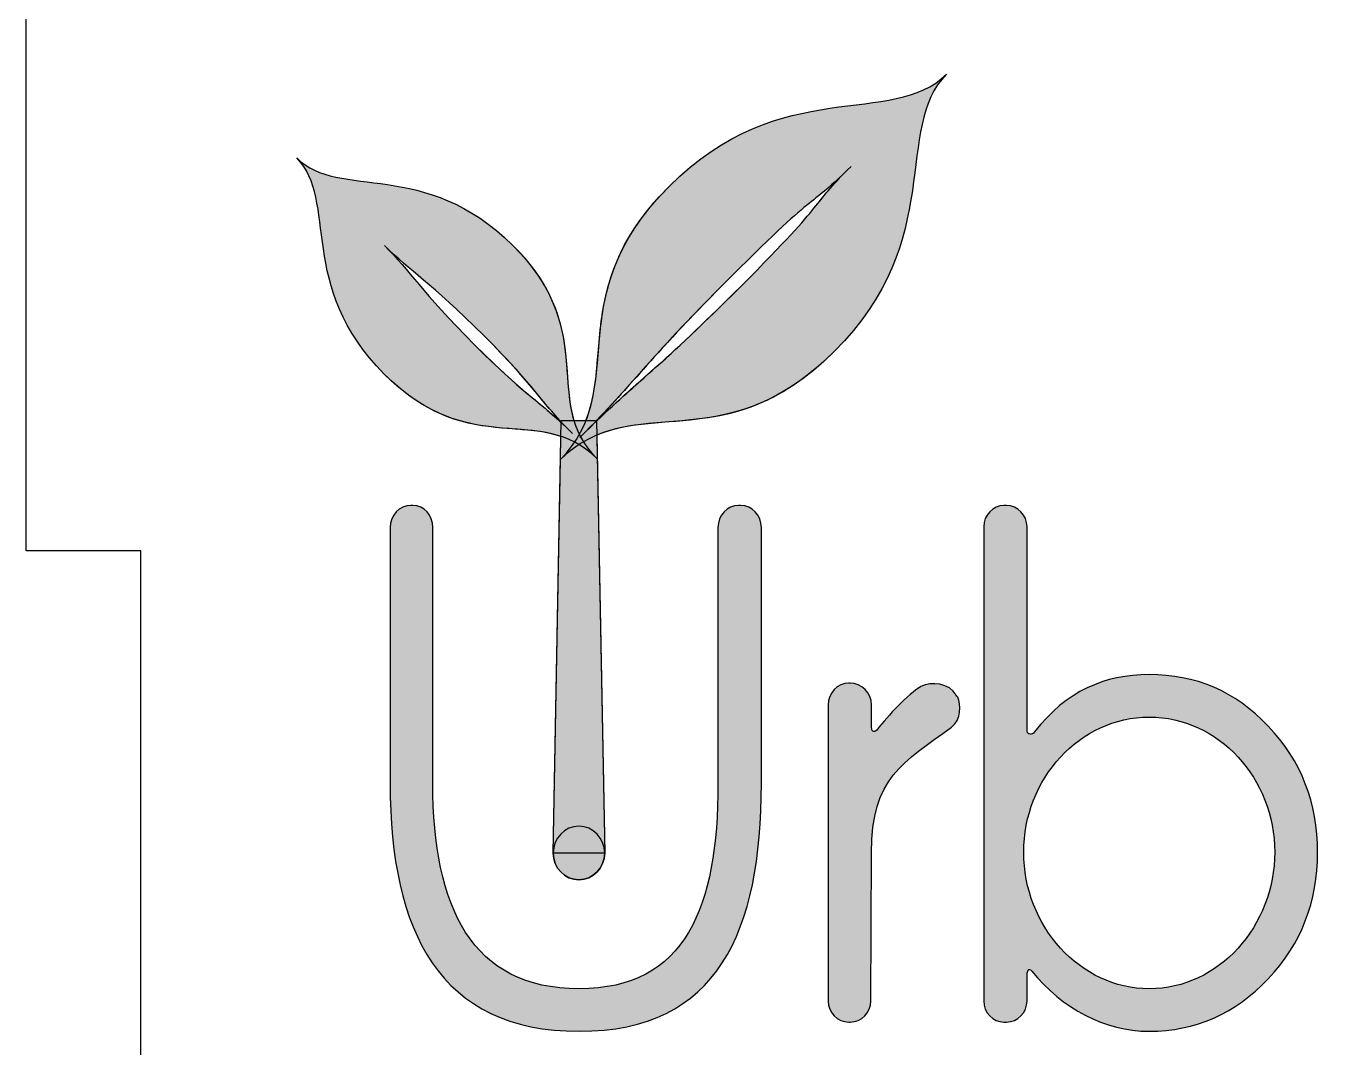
# Model space of a CAD drawing. Extents: x -743 to 1142, y -1188 to 1589.
# Drawn here: x -743 to -547.3, y 523.5 to 675.3 of the extents above; entities that cross this region are included whole.
import ezdxf

# ---------------------------------------------------------------- set-up
doc = ezdxf.new("R2010")
doc.units = 0
doc.header["$MEASUREMENT"] = 0
doc.layers.add('LAYER_1', color=7, linetype='CONTINUOUS')

# ---------------------------------------------------------------- blocks, each defined once
blk = doc.blocks.new('BLOCK_2')
at = {"layer": 'LAYER_1', "color": 7}
blk.add_lwpolyline([(-275.3, 200.5), (-360.34, 200.5), (-360.34, 217.51), (-445.38, 217.51), (-445.38, 200.5), (-530.42, 200.5), (-530.42, 217.51), (-636.72, 217.51), (-636.72, 200.5), (-743.02, 200.5), (-743.02, 313.88), (-726.01, 313.88), (-726.01, 427.27), (-743.02, 427.27), (-743.02, 512.31), (-726.01, 512.31), (-726.01, 597.35), (-743.02, 597.35), (-743.02, 682.39)], dxfattribs=at)

msp = doc.modelspace()

# ---------------------------------------------------------------- hatches: boundary and pattern name
at = {"layer": 'LAYER_1'}
h = msp.add_hatch(color=1, dxfattribs=at)
h.dxf.hatch_style = 2
edge = h.paths.add_edge_path()
edge.add_spline(control_points=[(-606.2, 668.22), (-614.22, 660.2), (-630.68, 668.28), (-647.43, 651.54), (-661.23, 637.73), (-656, 626.35), (-659.8, 616.72), (-659.8, 616.72), (-661.6, 616.72), (-661.6, 616.72), (-663.78, 623.98), (-660.41, 632.48), (-670.67, 642.74), (-683.73, 655.8), (-696.55, 649.5), (-702.81, 655.76), (-696.55, 649.5), (-702.85, 636.68), (-689.79, 623.62), (-679.37, 613.2), (-670.84, 616.77), (-663.52, 614.35), (-663.52, 614.35), (-663.59, 610.93), (-663.59, 610.93), (-663.63, 610.88), (-663.67, 610.84), (-663.71, 610.8), (-663.67, 610.84), (-663.63, 610.87), (-663.59, 610.91), (-663.59, 610.91), (-664.68, 552.4), (-664.68, 552.4), (-664.68, 550.2), (-662.97, 548.41), (-660.85, 548.41), (-658.74, 548.41), (-657.02, 550.2), (-657.02, 552.4), (-657.02, 552.4), (-658.19, 614.54), (-658.19, 614.54), (-648.45, 618.63), (-636.87, 612.99), (-622.88, 626.99), (-606.13, 643.73), (-614.22, 660.2), (-606.2, 668.22)], knot_values=[0, 0, 0, 0, 1, 1, 1, 2, 2, 2, 3, 3, 3, 4, 4, 4, 5, 5, 5, 6, 6, 6, 7, 7, 7, 8, 8, 8, 9, 9, 9, 10, 10, 10, 11, 11, 11, 12, 12, 12, 13, 13, 13, 14, 14, 14, 15, 15, 15, 16, 16, 16, 16], degree=3, periodic=1)
edge = h.paths.add_edge_path()
edge.add_spline(control_points=[(-676.31, 627.93), (-684.48, 636.1), (-685.84, 638.82), (-689.75, 642.73), (-685.84, 638.82), (-683.12, 637.46), (-674.95, 629.3), (-667.75, 622.1), (-667.14, 620.42), (-663.49, 616.51), (-663.49, 616.51), (-663.49, 616.41), (-663.49, 616.41), (-667.43, 620.1), (-669.08, 620.7), (-676.31, 627.93)], knot_values=[0, 0, 0, 0, 1, 1, 1, 2, 2, 2, 3, 3, 3, 4, 4, 4, 5, 5, 5, 5], degree=3, periodic=1)
edge = h.paths.add_edge_path()
edge.add_spline(control_points=[(-658.23, 616.64), (-658.23, 616.64), (-658.23, 616.72), (-658.23, 616.72), (-658.23, 616.72), (-658.23, 616.72), (-658.23, 616.72), (-651.74, 623.45), (-650.42, 625.93), (-638.18, 638.17), (-624.53, 651.82), (-626.93, 647.97), (-620.39, 654.51), (-626.93, 647.97), (-623.08, 650.37), (-636.73, 636.72), (-649, 624.46), (-651.47, 623.16), (-658.23, 616.64)], knot_values=[0, 0, 0, 0, 1, 1, 1, 2, 2, 2, 3, 3, 3, 4, 4, 4, 5, 5, 5, 6, 6, 6, 6], degree=3, periodic=1)
h = msp.add_hatch(color=1, dxfattribs=at)
h.dxf.hatch_style = 2
edge = h.paths.add_edge_path()
edge.add_spline(control_points=[(-633.72, 600.82), (-633.72, 600.82), (-633.72, 562.73), (-633.72, 562.73), (-633.72, 540.73), (-640.17, 525.89), (-660.82, 525.89), (-681.57, 525.89), (-688.92, 540.73), (-688.92, 562.73), (-688.92, 562.73), (-688.92, 600.82), (-688.92, 600.82), (-688.92, 602.61), (-687.53, 604.08), (-685.84, 604.08), (-685.84, 604.08), (-685.54, 604.08), (-685.54, 604.08), (-683.85, 604.08), (-682.57, 602.61), (-682.57, 600.82), (-682.57, 600.82), (-682.57, 562.73), (-682.57, 562.73), (-682.57, 544.41), (-676.81, 532.21), (-660.82, 532.21), (-644.94, 532.21), (-640.18, 544.41), (-640.18, 562.73), (-640.18, 562.73), (-640.18, 600.82), (-640.18, 600.82), (-640.18, 602.61), (-638.78, 604.08), (-637.1, 604.08), (-637.1, 604.08), (-636.8, 604.08), (-636.8, 604.08), (-635.11, 604.08), (-633.72, 602.61), (-633.72, 600.82)], knot_values=[0, 0, 0, 0, 1, 1, 1, 2, 2, 2, 3, 3, 3, 4, 4, 4, 5, 5, 5, 6, 6, 6, 7, 7, 7, 8, 8, 8, 9, 9, 9, 10, 10, 10, 11, 11, 11, 12, 12, 12, 13, 13, 13, 14, 14, 14, 14], degree=3, periodic=0)
edge.add_line((-633.72, 600.82), (-633.72, 600.82))
h = msp.add_hatch(color=1, dxfattribs=at)
h.dxf.hatch_style = 2
edge = h.paths.add_edge_path()
edge.add_spline(control_points=[(-633.72, 600.82), (-633.72, 600.82), (-633.72, 562.73), (-633.72, 562.73), (-633.72, 540.73), (-640.17, 525.89), (-660.82, 525.89), (-681.57, 525.89), (-688.92, 540.73), (-688.92, 562.73), (-688.92, 562.73), (-688.92, 600.82), (-688.92, 600.82), (-688.92, 602.61), (-687.53, 604.08), (-685.84, 604.08), (-685.84, 604.08), (-685.54, 604.08), (-685.54, 604.08), (-683.85, 604.08), (-682.57, 602.61), (-682.57, 600.82), (-682.57, 600.82), (-682.57, 562.73), (-682.57, 562.73), (-682.57, 544.41), (-676.81, 532.21), (-660.82, 532.21), (-644.94, 532.21), (-640.18, 544.41), (-640.18, 562.73), (-640.18, 562.73), (-640.18, 600.82), (-640.18, 600.82), (-640.18, 602.61), (-638.78, 604.08), (-637.1, 604.08), (-637.1, 604.08), (-636.8, 604.08), (-636.8, 604.08), (-635.11, 604.08), (-633.72, 602.61), (-633.72, 600.82)], knot_values=[0, 0, 0, 0, 1, 1, 1, 2, 2, 2, 3, 3, 3, 4, 4, 4, 5, 5, 5, 6, 6, 6, 7, 7, 7, 8, 8, 8, 9, 9, 9, 10, 10, 10, 11, 11, 11, 12, 12, 12, 13, 13, 13, 14, 14, 14, 14], degree=3, periodic=1)
h = msp.add_hatch(color=1, dxfattribs=at)
h.dxf.hatch_style = 2
edge = h.paths.add_edge_path()
edge.add_spline(control_points=[(-597.68, 604.08), (-597.68, 604.08), (-597.28, 604.08), (-597.28, 604.08), (-595.6, 604.08), (-594.21, 602.61), (-594.21, 600.93), (-594.21, 600.93), (-594.21, 570.72), (-594.21, 570.72), (-594.21, 569.88), (-593.41, 569.88), (-593.12, 570.41), (-588.35, 576.51), (-582.69, 578.93), (-576.04, 578.93), (-569.19, 578.93), (-563.24, 576.51), (-558.37, 571.25), (-553.41, 566.09), (-551.02, 559.88), (-551.02, 552.52), (-551.02, 545.15), (-553.41, 538.94), (-558.37, 533.68), (-563.24, 528.53), (-569.19, 525.89), (-576.04, 525.89), (-582.69, 525.89), (-588.95, 529.26), (-593.51, 534.84), (-594.01, 535.47), (-594.21, 534.73), (-594.21, 534.42), (-594.21, 534.42), (-594.21, 530.42), (-594.21, 530.42), (-594.21, 528.63), (-595.6, 527.26), (-597.28, 527.26), (-597.28, 527.26), (-597.68, 527.26), (-597.68, 527.26), (-599.27, 527.26), (-600.66, 528.63), (-600.66, 530.42), (-600.66, 530.42), (-600.66, 600.93), (-600.66, 600.93), (-600.66, 602.61), (-599.27, 604.08), (-597.68, 604.08)], knot_values=[0, 0, 0, 0, 1, 1, 1, 2, 2, 2, 3, 3, 3, 4, 4, 4, 5, 5, 5, 6, 6, 6, 7, 7, 7, 8, 8, 8, 9, 9, 9, 10, 10, 10, 11, 11, 11, 12, 12, 12, 13, 13, 13, 14, 14, 14, 15, 15, 15, 16, 16, 16, 17, 17, 17, 17], degree=3, periodic=0)
edge.add_line((-597.68, 604.08), (-597.68, 604.08))
edge = h.paths.add_edge_path()
edge.add_spline(control_points=[(-576.04, 532.21), (-565.71, 532.21), (-557.38, 541.57), (-557.38, 552.52), (-557.38, 563.46), (-565.71, 572.62), (-576.04, 572.62), (-586.37, 572.62), (-594.71, 563.46), (-594.71, 552.52), (-594.71, 541.57), (-586.37, 532.21), (-576.04, 532.21)], knot_values=[0, 0, 0, 0, 1, 1, 1, 2, 2, 2, 3, 3, 3, 4, 4, 4, 4], degree=3, periodic=0)
edge.add_line((-576.04, 532.21), (-576.04, 532.21))
h = msp.add_hatch(color=1, dxfattribs=at)
h.dxf.hatch_style = 2
edge = h.paths.add_edge_path()
edge.add_spline(control_points=[(-597.68, 604.08), (-597.68, 604.08), (-597.28, 604.08), (-597.28, 604.08), (-595.6, 604.08), (-594.21, 602.61), (-594.21, 600.93), (-594.21, 600.93), (-594.21, 570.72), (-594.21, 570.72), (-594.21, 569.88), (-593.41, 569.88), (-593.12, 570.41), (-588.35, 576.51), (-582.69, 578.93), (-576.04, 578.93), (-569.19, 578.93), (-563.24, 576.51), (-558.37, 571.25), (-553.41, 566.09), (-551.02, 559.88), (-551.02, 552.52), (-551.02, 545.15), (-553.41, 538.94), (-558.37, 533.68), (-563.24, 528.53), (-569.19, 525.89), (-576.04, 525.89), (-582.69, 525.89), (-588.95, 529.26), (-593.51, 534.84), (-594.01, 535.47), (-594.21, 534.73), (-594.21, 534.42), (-594.21, 534.42), (-594.21, 530.42), (-594.21, 530.42), (-594.21, 528.63), (-595.6, 527.26), (-597.28, 527.26), (-597.28, 527.26), (-597.68, 527.26), (-597.68, 527.26), (-599.27, 527.26), (-600.66, 528.63), (-600.66, 530.42), (-600.66, 530.42), (-600.66, 600.93), (-600.66, 600.93), (-600.66, 602.61), (-599.27, 604.08), (-597.68, 604.08)], knot_values=[0, 0, 0, 0, 1, 1, 1, 2, 2, 2, 3, 3, 3, 4, 4, 4, 5, 5, 5, 6, 6, 6, 7, 7, 7, 8, 8, 8, 9, 9, 9, 10, 10, 10, 11, 11, 11, 12, 12, 12, 13, 13, 13, 14, 14, 14, 15, 15, 15, 16, 16, 16, 17, 17, 17, 17], degree=3, periodic=1)
edge = h.paths.add_edge_path()
edge.add_spline(control_points=[(-576.04, 532.21), (-565.71, 532.21), (-557.38, 541.57), (-557.38, 552.52), (-557.38, 563.46), (-565.71, 572.62), (-576.04, 572.62), (-586.37, 572.62), (-594.71, 563.46), (-594.71, 552.52), (-594.71, 541.57), (-586.37, 532.21), (-576.04, 532.21)], knot_values=[0, 0, 0, 0, 1, 1, 1, 2, 2, 2, 3, 3, 3, 4, 4, 4, 4], degree=3, periodic=1)
h = msp.add_hatch(color=1, dxfattribs=at)
h.dxf.hatch_style = 2
edge = h.paths.add_edge_path()
edge.add_spline(control_points=[(-605.43, 571.14), (-612.67, 565.78), (-617.34, 563.67), (-617.34, 552.41), (-617.34, 552.41), (-617.44, 530.42), (-617.44, 530.42), (-617.44, 528.63), (-618.83, 527.26), (-620.52, 527.26), (-620.52, 527.26), (-620.71, 527.26), (-620.71, 527.26), (-622.4, 527.26), (-623.79, 528.63), (-623.79, 530.42), (-623.79, 530.42), (-623.79, 574.41), (-623.79, 574.41), (-623.79, 576.2), (-622.4, 577.67), (-620.71, 577.67), (-620.71, 577.67), (-620.52, 577.67), (-620.52, 577.67), (-618.83, 577.67), (-617.34, 576.2), (-617.34, 574.41), (-617.34, 574.41), (-617.34, 571.14), (-617.34, 571.14), (-617.34, 570.2), (-616.74, 570.41), (-616.45, 570.83), (-614.96, 572.72), (-611.88, 576.09), (-609.99, 577.14), (-608.5, 577.98), (-605.72, 577.67), (-604.73, 575.88), (-604.73, 575.77), (-604.63, 575.67), (-604.53, 575.56), (-604.04, 574.51), (-603.94, 572.2), (-605.43, 571.14)], knot_values=[0, 0, 0, 0, 1, 1, 1, 2, 2, 2, 3, 3, 3, 4, 4, 4, 5, 5, 5, 6, 6, 6, 7, 7, 7, 8, 8, 8, 9, 9, 9, 10, 10, 10, 11, 11, 11, 12, 12, 12, 13, 13, 13, 14, 14, 14, 15, 15, 15, 15], degree=3, periodic=0)
edge.add_line((-605.43, 571.14), (-605.43, 571.14))
h = msp.add_hatch(color=1, dxfattribs=at)
h.dxf.hatch_style = 2
edge = h.paths.add_edge_path()
edge.add_spline(control_points=[(-605.43, 571.14), (-612.67, 565.78), (-617.34, 563.67), (-617.34, 552.41), (-617.34, 552.41), (-617.44, 530.42), (-617.44, 530.42), (-617.44, 528.63), (-618.83, 527.26), (-620.52, 527.26), (-620.52, 527.26), (-620.71, 527.26), (-620.71, 527.26), (-622.4, 527.26), (-623.79, 528.63), (-623.79, 530.42), (-623.79, 530.42), (-623.79, 574.41), (-623.79, 574.41), (-623.79, 576.2), (-622.4, 577.67), (-620.71, 577.67), (-620.71, 577.67), (-620.52, 577.67), (-620.52, 577.67), (-618.83, 577.67), (-617.34, 576.2), (-617.34, 574.41), (-617.34, 574.41), (-617.34, 571.14), (-617.34, 571.14), (-617.34, 570.2), (-616.74, 570.41), (-616.45, 570.83), (-614.96, 572.72), (-611.88, 576.09), (-609.99, 577.14), (-608.5, 577.98), (-605.72, 577.67), (-604.73, 575.88), (-604.73, 575.77), (-604.63, 575.67), (-604.53, 575.56), (-604.04, 574.51), (-603.94, 572.2), (-605.43, 571.14)], knot_values=[0, 0, 0, 0, 1, 1, 1, 2, 2, 2, 3, 3, 3, 4, 4, 4, 5, 5, 5, 6, 6, 6, 7, 7, 7, 8, 8, 8, 9, 9, 9, 10, 10, 10, 11, 11, 11, 12, 12, 12, 13, 13, 13, 14, 14, 14, 15, 15, 15, 15], degree=3, periodic=1)
h = msp.add_hatch(color=3, dxfattribs=at)
h.dxf.hatch_style = 2
edge = h.paths.add_edge_path()
edge.add_spline(control_points=[(-657.02, 552.4), (-657.02, 550.2), (-658.74, 548.41), (-660.85, 548.41), (-662.97, 548.41), (-664.68, 550.2), (-664.68, 552.4), (-664.68, 554.6), (-662.97, 556.39), (-660.85, 556.39), (-658.74, 556.39), (-657.02, 554.6), (-657.02, 552.4)], knot_values=[0, 0, 0, 0, 1, 1, 1, 2, 2, 2, 3, 3, 3, 4, 4, 4, 4], degree=3, periodic=0)
edge.add_line((-657.02, 552.4), (-657.02, 552.4))

# ---------------------------------------------------------------- linework, layer by layer
at = {"layer": 'LAYER_1', "color": 3}
msp.add_lwpolyline([(-657.02, 552.4), (-664.68, 552.4), (-663.48, 616.72), (-658.23, 616.72), (-657.02, 552.4)], dxfattribs=at)
at = {"layer": 'LAYER_1'}
for points, knots in [([(-606.2, 668.22), (-614.22, 660.2), (-630.68, 668.28), (-647.43, 651.54), (-661.23, 637.73), (-656, 626.35), (-659.8, 616.72), (-659.8, 616.72), (-661.6, 616.72), (-661.6, 616.72), (-663.78, 623.98), (-660.41, 632.48), (-670.67, 642.74), (-683.73, 655.8), (-696.55, 649.5), (-702.81, 655.76), (-696.55, 649.5), (-702.85, 636.68), (-689.79, 623.62), (-679.37, 613.2), (-670.84, 616.77), (-663.52, 614.35), (-663.52, 614.35), (-663.59, 610.93), (-663.59, 610.93), (-663.63, 610.88), (-663.67, 610.84), (-663.71, 610.8), (-663.67, 610.84), (-663.63, 610.87), (-663.59, 610.91), (-663.59, 610.91), (-664.68, 552.4), (-664.68, 552.4), (-664.68, 550.2), (-662.97, 548.41), (-660.85, 548.41), (-658.74, 548.41), (-657.02, 550.2), (-657.02, 552.4), (-657.02, 552.4), (-658.19, 614.54), (-658.19, 614.54), (-648.45, 618.63), (-636.87, 612.99), (-622.88, 626.99), (-606.13, 643.73), (-614.22, 660.2), (-606.2, 668.22)], [0, 0, 0, 0, 1, 1, 1, 2, 2, 2, 3, 3, 3, 4, 4, 4, 5, 5, 5, 6, 6, 6, 7, 7, 7, 8, 8, 8, 9, 9, 9, 10, 10, 10, 11, 11, 11, 12, 12, 12, 13, 13, 13, 14, 14, 14, 15, 15, 15, 16, 16, 16, 16]), ([(-658.23, 616.64), (-658.23, 616.64), (-658.23, 616.72), (-658.23, 616.72), (-658.23, 616.72), (-658.23, 616.72), (-658.23, 616.72), (-651.74, 623.45), (-650.42, 625.93), (-638.18, 638.17), (-624.53, 651.82), (-626.93, 647.97), (-620.39, 654.51), (-626.93, 647.97), (-623.08, 650.37), (-636.73, 636.72), (-649, 624.46), (-651.47, 623.16), (-658.23, 616.64)], [0, 0, 0, 0, 1, 1, 1, 2, 2, 2, 3, 3, 3, 4, 4, 4, 5, 5, 5, 6, 6, 6, 6]), ([(-676.31, 627.93), (-684.48, 636.1), (-685.84, 638.82), (-689.75, 642.73), (-685.84, 638.82), (-683.12, 637.46), (-674.95, 629.3), (-667.75, 622.1), (-667.14, 620.42), (-663.49, 616.51), (-663.49, 616.51), (-663.49, 616.41), (-663.49, 616.41), (-667.43, 620.1), (-669.08, 620.7), (-676.31, 627.93)], [0, 0, 0, 0, 1, 1, 1, 2, 2, 2, 3, 3, 3, 4, 4, 4, 5, 5, 5, 5]), ([(-657.02, 552.4), (-657.02, 550.2), (-658.74, 548.41), (-660.85, 548.41), (-662.97, 548.41), (-664.68, 550.2), (-664.68, 552.4), (-664.68, 554.6), (-662.97, 556.39), (-660.85, 556.39), (-658.74, 556.39), (-657.02, 554.6), (-657.02, 552.4)], [0, 0, 0, 0, 1, 1, 1, 2, 2, 2, 3, 3, 3, 4, 4, 4, 4])]:
    msp.add_open_spline(points, degree=3, knots=knots, dxfattribs=at)
at = {"layer": 'LAYER_1', "color": 3}
for points in [[(-647.43, 651.54), (-664.17, 634.79), (-652.9, 621.61), (-663.71, 610.8), (-652.9, 621.61), (-639.62, 610.25), (-622.88, 626.99), (-606.13, 643.73), (-614.22, 660.2), (-606.2, 668.22), (-614.22, 660.2), (-630.68, 668.28), (-647.43, 651.54)], [(-670.67, 642.74), (-683.73, 655.8), (-696.55, 649.5), (-702.81, 655.76), (-696.55, 649.5), (-702.85, 636.68), (-689.79, 623.62), (-676.73, 610.56), (-666.63, 619.48), (-658.2, 611.05), (-666.63, 619.48), (-657.61, 629.68), (-670.67, 642.74)], [(-636.73, 636.72), (-650.39, 623.06), (-651.9, 623.01), (-660.72, 614.19), (-651.9, 623.01), (-651.84, 624.51), (-638.18, 638.17), (-624.53, 651.82), (-626.93, 647.97), (-620.39, 654.51), (-626.93, 647.97), (-623.08, 650.38), (-636.73, 636.72)], [(-689.75, 642.73), (-685.84, 638.82), (-683.12, 637.46), (-674.95, 629.3), (-666.78, 621.13), (-667.1, 620.07), (-661.82, 614.79), (-667.1, 620.07), (-668.14, 619.76), (-676.31, 627.93), (-684.48, 636.1), (-685.84, 638.82), (-689.75, 642.73)]]:
    msp.add_open_spline(points, degree=3, knots=[0, 0, 0, 0, 1, 1, 1, 2, 2, 2, 3, 3, 3, 4, 4, 4, 4], dxfattribs=at)
at = {"layer": 'LAYER_1', "color": 1}
for points, knots in [([(-633.72, 600.82), (-633.72, 600.82), (-633.72, 562.73), (-633.72, 562.73), (-633.72, 540.73), (-640.17, 525.89), (-660.82, 525.89), (-681.57, 525.89), (-688.92, 540.73), (-688.92, 562.73), (-688.92, 562.73), (-688.92, 600.82), (-688.92, 600.82), (-688.92, 602.61), (-687.53, 604.08), (-685.84, 604.08), (-685.84, 604.08), (-685.54, 604.08), (-685.54, 604.08), (-683.85, 604.08), (-682.57, 602.61), (-682.57, 600.82), (-682.57, 600.82), (-682.57, 562.73), (-682.57, 562.73), (-682.57, 544.41), (-676.81, 532.21), (-660.82, 532.21), (-644.94, 532.21), (-640.18, 544.41), (-640.18, 562.73), (-640.18, 562.73), (-640.18, 600.82), (-640.18, 600.82), (-640.18, 602.61), (-638.78, 604.08), (-637.1, 604.08), (-637.1, 604.08), (-636.8, 604.08), (-636.8, 604.08), (-635.11, 604.08), (-633.72, 602.61), (-633.72, 600.82)], [0, 0, 0, 0, 1, 1, 1, 2, 2, 2, 3, 3, 3, 4, 4, 4, 5, 5, 5, 6, 6, 6, 7, 7, 7, 8, 8, 8, 9, 9, 9, 10, 10, 10, 11, 11, 11, 12, 12, 12, 13, 13, 13, 14, 14, 14, 14]), ([(-633.72, 600.82), (-633.72, 600.82), (-633.72, 562.73), (-633.72, 562.73), (-633.72, 540.73), (-640.17, 525.89), (-660.82, 525.89), (-681.57, 525.89), (-688.92, 540.73), (-688.92, 562.73), (-688.92, 562.73), (-688.92, 600.82), (-688.92, 600.82), (-688.92, 602.61), (-687.53, 604.08), (-685.84, 604.08), (-685.84, 604.08), (-685.54, 604.08), (-685.54, 604.08), (-683.85, 604.08), (-682.57, 602.61), (-682.57, 600.82), (-682.57, 600.82), (-682.57, 562.73), (-682.57, 562.73), (-682.57, 544.41), (-676.81, 532.21), (-660.82, 532.21), (-644.94, 532.21), (-640.18, 544.41), (-640.18, 562.73), (-640.18, 562.73), (-640.18, 600.82), (-640.18, 600.82), (-640.18, 602.61), (-638.78, 604.08), (-637.1, 604.08), (-637.1, 604.08), (-636.8, 604.08), (-636.8, 604.08), (-635.11, 604.08), (-633.72, 602.61), (-633.72, 600.82)], [0, 0, 0, 0, 1, 1, 1, 2, 2, 2, 3, 3, 3, 4, 4, 4, 5, 5, 5, 6, 6, 6, 7, 7, 7, 8, 8, 8, 9, 9, 9, 10, 10, 10, 11, 11, 11, 12, 12, 12, 13, 13, 13, 14, 14, 14, 14]), ([(-597.68, 604.08), (-597.68, 604.08), (-597.28, 604.08), (-597.28, 604.08), (-595.6, 604.08), (-594.21, 602.61), (-594.21, 600.93), (-594.21, 600.93), (-594.21, 570.72), (-594.21, 570.72), (-594.21, 569.88), (-593.41, 569.88), (-593.12, 570.41), (-588.35, 576.51), (-582.69, 578.93), (-576.04, 578.93), (-569.19, 578.93), (-563.24, 576.51), (-558.37, 571.25), (-553.41, 566.09), (-551.02, 559.88), (-551.02, 552.52), (-551.02, 545.15), (-553.41, 538.94), (-558.37, 533.68), (-563.24, 528.53), (-569.19, 525.89), (-576.04, 525.89), (-582.69, 525.89), (-588.95, 529.26), (-593.51, 534.84), (-594.01, 535.47), (-594.21, 534.73), (-594.21, 534.42), (-594.21, 534.42), (-594.21, 530.42), (-594.21, 530.42), (-594.21, 528.63), (-595.6, 527.26), (-597.28, 527.26), (-597.28, 527.26), (-597.68, 527.26), (-597.68, 527.26), (-599.27, 527.26), (-600.66, 528.63), (-600.66, 530.42), (-600.66, 530.42), (-600.66, 600.93), (-600.66, 600.93), (-600.66, 602.61), (-599.27, 604.08), (-597.68, 604.08)], [0, 0, 0, 0, 1, 1, 1, 2, 2, 2, 3, 3, 3, 4, 4, 4, 5, 5, 5, 6, 6, 6, 7, 7, 7, 8, 8, 8, 9, 9, 9, 10, 10, 10, 11, 11, 11, 12, 12, 12, 13, 13, 13, 14, 14, 14, 15, 15, 15, 16, 16, 16, 17, 17, 17, 17]), ([(-597.68, 604.08), (-597.68, 604.08), (-597.28, 604.08), (-597.28, 604.08), (-595.6, 604.08), (-594.21, 602.61), (-594.21, 600.93), (-594.21, 600.93), (-594.21, 570.72), (-594.21, 570.72), (-594.21, 569.88), (-593.41, 569.88), (-593.12, 570.41), (-588.35, 576.51), (-582.69, 578.93), (-576.04, 578.93), (-569.19, 578.93), (-563.24, 576.51), (-558.37, 571.25), (-553.41, 566.09), (-551.02, 559.88), (-551.02, 552.52), (-551.02, 545.15), (-553.41, 538.94), (-558.37, 533.68), (-563.24, 528.53), (-569.19, 525.89), (-576.04, 525.89), (-582.69, 525.89), (-588.95, 529.26), (-593.51, 534.84), (-594.01, 535.47), (-594.21, 534.73), (-594.21, 534.42), (-594.21, 534.42), (-594.21, 530.42), (-594.21, 530.42), (-594.21, 528.63), (-595.6, 527.26), (-597.28, 527.26), (-597.28, 527.26), (-597.68, 527.26), (-597.68, 527.26), (-599.27, 527.26), (-600.66, 528.63), (-600.66, 530.42), (-600.66, 530.42), (-600.66, 600.93), (-600.66, 600.93), (-600.66, 602.61), (-599.27, 604.08), (-597.68, 604.08)], [0, 0, 0, 0, 1, 1, 1, 2, 2, 2, 3, 3, 3, 4, 4, 4, 5, 5, 5, 6, 6, 6, 7, 7, 7, 8, 8, 8, 9, 9, 9, 10, 10, 10, 11, 11, 11, 12, 12, 12, 13, 13, 13, 14, 14, 14, 15, 15, 15, 16, 16, 16, 17, 17, 17, 17]), ([(-605.43, 571.14), (-612.67, 565.78), (-617.34, 563.67), (-617.34, 552.41), (-617.34, 552.41), (-617.44, 530.42), (-617.44, 530.42), (-617.44, 528.63), (-618.83, 527.26), (-620.52, 527.26), (-620.52, 527.26), (-620.71, 527.26), (-620.71, 527.26), (-622.4, 527.26), (-623.79, 528.63), (-623.79, 530.42), (-623.79, 530.42), (-623.79, 574.41), (-623.79, 574.41), (-623.79, 576.2), (-622.4, 577.67), (-620.71, 577.67), (-620.71, 577.67), (-620.52, 577.67), (-620.52, 577.67), (-618.83, 577.67), (-617.34, 576.2), (-617.34, 574.41), (-617.34, 574.41), (-617.34, 571.14), (-617.34, 571.14), (-617.34, 570.2), (-616.74, 570.41), (-616.45, 570.83), (-614.96, 572.72), (-611.88, 576.09), (-609.99, 577.14), (-608.5, 577.98), (-605.72, 577.67), (-604.73, 575.88), (-604.73, 575.77), (-604.63, 575.67), (-604.53, 575.56), (-604.04, 574.51), (-603.94, 572.2), (-605.43, 571.14)], [0, 0, 0, 0, 1, 1, 1, 2, 2, 2, 3, 3, 3, 4, 4, 4, 5, 5, 5, 6, 6, 6, 7, 7, 7, 8, 8, 8, 9, 9, 9, 10, 10, 10, 11, 11, 11, 12, 12, 12, 13, 13, 13, 14, 14, 14, 15, 15, 15, 15]), ([(-605.43, 571.14), (-612.67, 565.78), (-617.34, 563.67), (-617.34, 552.41), (-617.34, 552.41), (-617.44, 530.42), (-617.44, 530.42), (-617.44, 528.63), (-618.83, 527.26), (-620.52, 527.26), (-620.52, 527.26), (-620.71, 527.26), (-620.71, 527.26), (-622.4, 527.26), (-623.79, 528.63), (-623.79, 530.42), (-623.79, 530.42), (-623.79, 574.41), (-623.79, 574.41), (-623.79, 576.2), (-622.4, 577.67), (-620.71, 577.67), (-620.71, 577.67), (-620.52, 577.67), (-620.52, 577.67), (-618.83, 577.67), (-617.34, 576.2), (-617.34, 574.41), (-617.34, 574.41), (-617.34, 571.14), (-617.34, 571.14), (-617.34, 570.2), (-616.74, 570.41), (-616.45, 570.83), (-614.96, 572.72), (-611.88, 576.09), (-609.99, 577.14), (-608.5, 577.98), (-605.72, 577.67), (-604.73, 575.88), (-604.73, 575.77), (-604.63, 575.67), (-604.53, 575.56), (-604.04, 574.51), (-603.94, 572.2), (-605.43, 571.14)], [0, 0, 0, 0, 1, 1, 1, 2, 2, 2, 3, 3, 3, 4, 4, 4, 5, 5, 5, 6, 6, 6, 7, 7, 7, 8, 8, 8, 9, 9, 9, 10, 10, 10, 11, 11, 11, 12, 12, 12, 13, 13, 13, 14, 14, 14, 15, 15, 15, 15]), ([(-576.04, 532.21), (-565.71, 532.21), (-557.38, 541.57), (-557.38, 552.52), (-557.38, 563.46), (-565.71, 572.62), (-576.04, 572.62), (-586.37, 572.62), (-594.71, 563.46), (-594.71, 552.52), (-594.71, 541.57), (-586.37, 532.21), (-576.04, 532.21)], [0, 0, 0, 0, 1, 1, 1, 2, 2, 2, 3, 3, 3, 4, 4, 4, 4]), ([(-576.04, 532.21), (-565.71, 532.21), (-557.38, 541.57), (-557.38, 552.52), (-557.38, 563.46), (-565.71, 572.62), (-576.04, 572.62), (-586.37, 572.62), (-594.71, 563.46), (-594.71, 552.52), (-594.71, 541.57), (-586.37, 532.21), (-576.04, 532.21)], [0, 0, 0, 0, 1, 1, 1, 2, 2, 2, 3, 3, 3, 4, 4, 4, 4])]:
    msp.add_open_spline(points, degree=3, knots=knots, dxfattribs=at)

# ---------------------------------------------------------------- block references
at = {"layer": 'LAYER_1'}
msp.add_blockref('BLOCK_2', (0, 0), dxfattribs=at)

doc.saveas('drawing.dxf')
